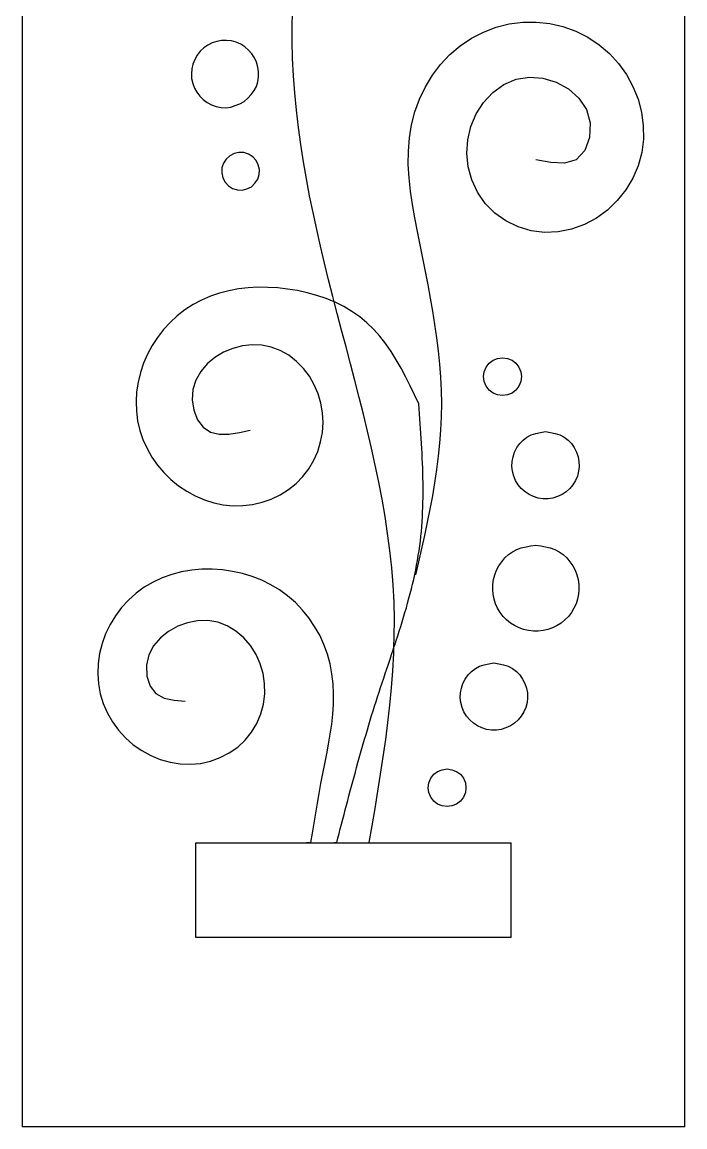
# Model space of a CAD drawing. Extents: x -3475 to 3475, y -2114 to 2114.
# Drawn here: x -708.7 to -506.7, y 1306 to 1642.7 of the extents above; entities that cross this region are included whole.
import ezdxf

# ---------------------------------------------------------------- set-up
doc = ezdxf.new("R2010")
doc.units = 0
doc.header["$MEASUREMENT"] = 0
doc.layers.get('0').update_dxf_attribs({"linetype": 'CONTINUOUS'})

msp = doc.modelspace()

# ---------------------------------------------------------------- linework, layer by layer
for p, q in [((-708.66, 2075.29), (-708.66, 1306.02)), ((-506.73, 1306.02), (-506.73, 2075.29)), ((-626.38, 1642.25), (-626.19, 1647.53)), ((-626.39, 1636.97), (-626.38, 1642.25)), ((-568.12, 1639.72), (-564.25, 1641.17)), ((-564.25, 1641.17), (-560.24, 1642.17)), ((-560.24, 1642.17), (-556.15, 1642.69)), ((-556.15, 1642.69), (-552.01, 1642.73)), ((-552.01, 1642.73), (-547.9, 1642.29)), ((-547.9, 1642.29), (-543.87, 1641.37)), ((-543.87, 1641.37), (-539.99, 1639.99)), ((-539.99, 1639.99), (-536.3, 1638.15)), ((-649.33, 1636.85), (-650.75, 1636.38)), ((-647.86, 1637.11), (-649.33, 1636.85)), ((-646.36, 1637.15), (-647.86, 1637.11)), ((-644.88, 1636.98), (-646.36, 1637.15)), ((-643.43, 1636.58), (-644.88, 1636.98)), ((-642.06, 1635.99), (-643.43, 1636.58)), ((-626.26, 1631.69), (-626.39, 1636.97)), ((-575.23, 1635.55), (-571.79, 1637.84)), ((-571.79, 1637.84), (-568.12, 1639.72)), ((-536.3, 1638.15), (-532.87, 1635.86)), ((-654.41, 1633.83), (-655.33, 1632.65)), ((-653.32, 1634.86), (-654.41, 1633.83)), ((-652.09, 1635.71), (-653.32, 1634.86)), ((-650.75, 1636.38), (-652.09, 1635.71)), ((-640.79, 1635.19), (-642.06, 1635.99)), ((-639.65, 1634.22), (-640.79, 1635.19)), ((-638.66, 1633.1), (-639.65, 1634.22)), ((-637.85, 1631.85), (-638.66, 1633.1)), ((-578.37, 1632.88), (-575.23, 1635.55)), ((-532.87, 1635.86), (-529.74, 1633.17)), ((-529.74, 1633.17), (-526.95, 1630.12)), ((-656.63, 1629.96), (-656.97, 1628.51)), ((-656.08, 1631.36), (-656.63, 1629.96)), ((-655.33, 1632.65), (-656.08, 1631.36)), ((-637.24, 1630.49), (-637.85, 1631.85)), ((-636.82, 1629.05), (-637.24, 1630.49)), ((-625.98, 1626.41), (-626.26, 1631.69)), ((-583.66, 1626.55), (-581.19, 1629.86)), ((-581.19, 1629.86), (-578.37, 1632.88)), ((-526.95, 1630.12), (-524.54, 1626.76)), ((-656.97, 1628.51), (-657.09, 1627.02)), ((-657.09, 1627.02), (-657, 1625.52)), ((-636.61, 1627.56), (-636.82, 1629.05)), ((-636.61, 1626.05), (-636.61, 1627.56)), ((-625.59, 1621.14), (-625.98, 1626.41)), ((-585.8, 1622.99), (-583.66, 1626.55)), ((-524.54, 1626.76), (-522.54, 1623.13)), ((-657, 1625.52), (-656.68, 1624.06)), ((-656.68, 1624.06), (-656.16, 1622.65)), ((-637.98, 1621.85), (-637.29, 1623.14)), ((-637.29, 1623.14), (-636.84, 1624.56)), ((-636.84, 1624.56), (-636.61, 1626.05)), ((-587.57, 1619.25), (-585.8, 1622.99)), ((-565.24, 1621.31), (-561.88, 1623.74)), ((-561.88, 1623.74), (-558.12, 1625.34)), ((-558.12, 1625.34), (-554.09, 1625.98)), ((-554.09, 1625.98), (-549.96, 1625.67)), ((-549.96, 1625.67), (-545.93, 1624.45)), ((-545.93, 1624.45), (-542.22, 1622.4)), ((-522.54, 1623.13), (-521, 1619.28)), ((-656.16, 1622.65), (-655.45, 1621.34)), ((-655.45, 1621.34), (-654.55, 1620.15)), ((-654.55, 1620.15), (-653.48, 1619.11)), ((-639.88, 1619.58), (-638.86, 1620.67)), ((-638.86, 1620.67), (-637.98, 1621.85)), ((-625.08, 1615.88), (-625.59, 1621.14)), ((-568.09, 1618.25), (-565.24, 1621.31)), ((-542.22, 1622.4), (-539.06, 1619.58)), ((-653.48, 1619.11), (-652.27, 1618.22)), ((-652.27, 1618.22), (-650.94, 1617.52)), ((-650.94, 1617.52), (-649.52, 1617)), ((-649.52, 1617), (-648.04, 1616.71)), ((-648.04, 1616.71), (-646.56, 1616.65)), ((-646.56, 1616.65), (-645.11, 1616.85)), ((-645.11, 1616.85), (-643.7, 1617.28)), ((-643.7, 1617.28), (-642.32, 1617.87)), ((-642.32, 1617.87), (-640.96, 1618.52)), ((-640.96, 1618.52), (-639.88, 1619.58)), ((-588.97, 1615.37), (-587.57, 1619.25)), ((-570.34, 1614.74), (-568.09, 1618.25)), ((-539.06, 1619.58), (-536.75, 1616.09)), ((-521, 1619.28), (-519.94, 1615.27)), ((-624.46, 1610.64), (-625.08, 1615.88)), ((-590, 1611.41), (-588.97, 1615.37)), ((-571.94, 1610.92), (-570.34, 1614.74)), ((-536.75, 1616.09), (-535.57, 1612.03)), ((-519.94, 1615.27), (-519.39, 1611.17)), ((-623.74, 1605.41), (-624.46, 1610.64)), ((-590.66, 1607.42), (-590, 1611.41)), ((-572.88, 1606.89), (-571.94, 1610.92)), ((-535.57, 1612.03), (-535.75, 1607.61)), ((-519.39, 1611.17), (-519.36, 1607.04)), ((-590.98, 1603.4), (-590.66, 1607.42)), ((-573.13, 1602.76), (-572.88, 1606.89)), ((-535.75, 1607.61), (-537.22, 1603.56)), ((-519.36, 1607.04), (-519.89, 1602.95)), ((-642.59, 1603.03), (-644.06, 1602.71)), ((-641.09, 1602.97), (-642.59, 1603.03)), ((-639.66, 1602.51), (-641.09, 1602.97)), ((-622.93, 1600.2), (-623.74, 1605.41)), ((-591, 1599.36), (-590.98, 1603.4)), ((-537.22, 1603.56), (-539.83, 1600.76)), ((-519.89, 1602.95), (-520.97, 1598.97)), ((-647.31, 1599.73), (-647.77, 1598.29)), ((-646.51, 1600.99), (-647.31, 1599.73)), ((-645.4, 1602.01), (-646.51, 1600.99)), ((-644.06, 1602.71), (-645.4, 1602.01)), ((-638.39, 1601.7), (-639.66, 1602.51)), ((-637.38, 1600.59), (-638.39, 1601.7)), ((-636.69, 1599.26), (-637.38, 1600.59)), ((-622.04, 1595.01), (-622.93, 1600.2)), ((-572.71, 1598.64), (-573.13, 1602.76)), ((-547.61, 1599.94), (-552.16, 1600.81)), ((-543.4, 1599.71), (-547.61, 1599.94)), ((-539.83, 1600.76), (-543.4, 1599.71)), ((-647.77, 1598.29), (-647.83, 1596.79)), ((-647.83, 1596.79), (-647.51, 1595.32)), ((-636.87, 1594.86), (-636.41, 1596.27)), ((-636.35, 1597.79), (-636.69, 1599.26)), ((-636.41, 1596.27), (-636.35, 1597.79)), ((-590.78, 1595.29), (-591, 1599.36)), ((-571.61, 1594.65), (-572.71, 1598.64)), ((-520.97, 1598.97), (-522.6, 1595.16)), ((-647.51, 1595.32), (-646.81, 1593.99)), ((-646.81, 1593.99), (-645.8, 1592.88)), ((-645.8, 1592.88), (-644.53, 1592.07)), ((-638.79, 1592.57), (-637.73, 1593.65)), ((-637.73, 1593.65), (-636.87, 1594.86)), ((-621.07, 1589.83), (-622.04, 1595.01)), ((-590.35, 1591.22), (-590.78, 1595.29)), ((-569.87, 1590.88), (-571.61, 1594.65)), ((-522.6, 1595.16), (-524.73, 1591.59)), ((-644.53, 1592.07), (-643.08, 1591.6)), ((-643.08, 1591.6), (-641.59, 1591.55)), ((-641.59, 1591.55), (-640.17, 1591.94)), ((-640.17, 1591.94), (-638.79, 1592.57)), ((-620.02, 1584.67), (-621.07, 1589.83)), ((-589.75, 1587.14), (-590.35, 1591.22)), ((-567.54, 1587.47), (-569.87, 1590.88)), ((-524.73, 1591.59), (-527.32, 1588.33)), ((-589.04, 1583.05), (-589.75, 1587.14)), ((-564.65, 1584.53), (-567.54, 1587.47)), ((-527.32, 1588.33), (-530.32, 1585.44)), ((-618.9, 1579.53), (-620.02, 1584.67)), ((-588.24, 1578.96), (-589.04, 1583.05)), ((-561.27, 1582.13), (-564.65, 1584.53)), ((-533.69, 1582.99), (-537.36, 1581.04)), ((-530.32, 1585.44), (-533.69, 1582.99)), ((-617.74, 1574.4), (-618.9, 1579.53)), ((-557.54, 1580.32), (-561.27, 1582.13)), ((-553.56, 1579.14), (-557.54, 1580.32)), ((-541.27, 1579.63), (-545.33, 1578.82)), ((-537.36, 1581.04), (-541.27, 1579.63)), ((-587.41, 1574.88), (-588.24, 1578.96)), ((-549.45, 1578.64), (-553.56, 1579.14)), ((-545.33, 1578.82), (-549.45, 1578.64)), ((-616.52, 1569.28), (-617.74, 1574.4)), ((-586.58, 1570.81), (-587.41, 1574.88)), ((-615.26, 1564.16), (-616.52, 1569.28)), ((-585.77, 1566.75), (-586.58, 1570.81)), ((-584.98, 1562.69), (-585.77, 1566.75)), ((-613.97, 1559.06), (-615.26, 1564.16)), ((-584.24, 1558.65), (-584.98, 1562.69)), ((-651.29, 1559.2), (-653.98, 1558.04)), ((-648.52, 1560.14), (-651.29, 1559.2)), ((-645.67, 1560.87), (-648.52, 1560.14)), ((-642.76, 1561.41), (-645.67, 1560.87)), ((-639.8, 1561.75), (-642.76, 1561.41)), ((-636.81, 1561.91), (-639.8, 1561.75)), ((-633.79, 1561.9), (-636.81, 1561.91)), ((-630.77, 1561.72), (-633.79, 1561.9)), ((-627.75, 1561.39), (-630.77, 1561.72)), ((-624.75, 1560.91), (-627.75, 1561.39)), ((-621.79, 1560.26), (-624.75, 1560.91)), ((-618.88, 1559.46), (-621.79, 1560.26)), ((-616.05, 1558.49), (-618.88, 1559.46)), ((-613.55, 1557.45), (-613.97, 1559.06)), ((-656.56, 1556.66), (-659.03, 1555.05)), ((-653.98, 1558.04), (-656.56, 1556.66)), ((-613.55, 1557.45), (-616.05, 1558.49)), ((-613.31, 1557.35), (-613.55, 1557.45)), ((-612.65, 1553.95), (-613.55, 1557.45)), ((-610.68, 1556.05), (-613.31, 1557.35)), ((-608.17, 1554.58), (-610.68, 1556.05)), ((-583.54, 1554.61), (-584.24, 1558.65)), ((-661.37, 1553.23), (-663.56, 1551.21)), ((-659.03, 1555.05), (-661.37, 1553.23)), ((-611.32, 1548.85), (-612.65, 1553.95)), ((-605.81, 1552.93), (-608.17, 1554.58)), ((-603.6, 1551.11), (-605.81, 1552.93)), ((-582.9, 1550.57), (-583.54, 1554.61)), ((-665.58, 1549.02), (-667.42, 1546.66)), ((-663.56, 1551.21), (-665.58, 1549.02)), ((-601.56, 1549.12), (-603.6, 1551.11)), ((-599.66, 1546.98), (-601.56, 1549.12)), ((-582.32, 1546.54), (-582.9, 1550.57)), ((-667.42, 1546.66), (-669.06, 1544.16)), ((-609.97, 1543.74), (-611.32, 1548.85)), ((-597.89, 1544.7), (-599.66, 1546.98)), ((-581.82, 1542.52), (-582.32, 1546.54)), ((-669.06, 1544.16), (-670.48, 1541.53)), ((-644.47, 1543.31), (-647.29, 1542.12)), ((-641.55, 1544.08), (-644.47, 1543.31)), ((-638.58, 1544.42), (-641.55, 1544.08)), ((-635.62, 1544.3), (-638.58, 1544.42)), ((-632.74, 1543.71), (-635.62, 1544.3)), ((-630, 1542.66), (-632.74, 1543.71)), ((-627.43, 1541.18), (-630, 1542.66)), ((-608.63, 1538.62), (-609.97, 1543.74)), ((-596.24, 1542.3), (-597.89, 1544.7)), ((-594.68, 1539.8), (-596.24, 1542.3)), ((-581.42, 1538.5), (-581.82, 1542.52)), ((-670.48, 1541.53), (-671.67, 1538.78)), ((-649.92, 1540.53), (-652.27, 1538.56)), ((-647.29, 1542.12), (-649.92, 1540.53)), ((-625.07, 1539.34), (-627.43, 1541.18)), ((-622.96, 1537.19), (-625.07, 1539.34)), ((-593.21, 1537.22), (-594.68, 1539.8)), ((-566.36, 1538.78), (-565.16, 1539.67)), ((-565.16, 1539.67), (-563.77, 1540.17)), ((-563.77, 1540.17), (-562.28, 1540.45)), ((-562.28, 1540.45), (-560.79, 1540.17)), ((-560.79, 1540.17), (-559.4, 1539.67)), ((-559.4, 1539.67), (-558.21, 1538.78)), ((-672.62, 1535.94), (-673.32, 1533.03)), ((-671.67, 1538.78), (-672.62, 1535.94)), ((-654.24, 1536.25), (-655.72, 1533.63)), ((-652.27, 1538.56), (-654.24, 1536.25)), ((-621.13, 1534.79), (-622.96, 1537.19)), ((-607.3, 1533.5), (-608.63, 1538.62)), ((-591.79, 1534.57), (-593.21, 1537.22)), ((-581.11, 1534.48), (-581.42, 1538.5)), ((-568.04, 1534.68), (-567.85, 1536.17)), ((-567.85, 1536.17), (-567.27, 1537.57)), ((-567.27, 1537.57), (-566.36, 1538.78)), ((-558.21, 1538.78), (-557.29, 1537.57)), ((-557.29, 1537.57), (-556.72, 1536.17)), ((-556.72, 1536.17), (-556.52, 1534.68)), ((-673.32, 1533.03), (-673.76, 1530.08)), ((-655.72, 1533.63), (-656.61, 1530.74)), ((-619.63, 1532.2), (-621.13, 1534.79)), ((-618.45, 1529.45), (-619.63, 1532.2)), ((-605.98, 1528.36), (-607.3, 1533.5)), ((-590.43, 1531.86), (-591.79, 1534.57)), ((-580.9, 1530.47), (-581.11, 1534.48)), ((-567.85, 1533.19), (-568.04, 1534.68)), ((-567.27, 1531.8), (-567.85, 1533.19)), ((-556.72, 1533.19), (-557.29, 1531.8)), ((-556.52, 1534.68), (-556.72, 1533.19)), ((-673.76, 1530.08), (-673.93, 1527.11)), ((-656.61, 1530.74), (-656.8, 1527.61)), ((-617.61, 1526.59), (-618.45, 1529.45)), ((-589.1, 1529.13), (-590.43, 1531.86)), ((-587.79, 1526.37), (-589.1, 1529.13)), ((-580.82, 1526.45), (-580.9, 1530.47)), ((-566.36, 1530.61), (-567.27, 1531.8)), ((-565.16, 1529.69), (-566.36, 1530.61)), ((-563.77, 1529.12), (-565.16, 1529.69)), ((-562.28, 1528.92), (-563.77, 1529.12)), ((-560.79, 1529.12), (-562.28, 1528.92)), ((-559.4, 1529.69), (-560.79, 1529.12)), ((-558.21, 1530.61), (-559.4, 1529.69)), ((-557.29, 1531.8), (-558.21, 1530.61)), ((-673.93, 1527.11), (-673.83, 1524.14)), ((-656.8, 1527.61), (-656.3, 1524.45)), ((-617.11, 1523.65), (-617.61, 1526.59)), ((-604.69, 1523.22), (-605.98, 1528.36)), ((-587.68, 1524.87), (-587.79, 1526.37)), ((-580.87, 1522.44), (-580.82, 1526.45)), ((-673.83, 1524.14), (-673.45, 1521.19)), ((-656.3, 1524.45), (-655.17, 1521.56)), ((-616.96, 1520.68), (-617.11, 1523.65)), ((-603.43, 1518.06), (-604.69, 1523.22)), ((-587.57, 1523.36), (-587.68, 1524.87)), ((-587.46, 1521.85), (-587.57, 1523.36)), ((-581.04, 1518.42), (-580.87, 1522.44)), ((-673.45, 1521.19), (-672.78, 1518.3)), ((-655.17, 1521.56), (-653.47, 1519.24)), ((-653.47, 1519.24), (-651.25, 1517.77)), ((-617.16, 1517.7), (-616.96, 1520.68)), ((-587.35, 1520.35), (-587.46, 1521.85)), ((-587.25, 1518.84), (-587.35, 1520.35)), ((-587.15, 1517.34), (-587.25, 1518.84)), ((-672.78, 1518.3), (-671.83, 1515.49)), ((-671.83, 1515.49), (-670.6, 1512.77)), ((-651.25, 1517.77), (-648.6, 1517.16)), ((-648.6, 1517.16), (-645.64, 1517.19)), ((-645.64, 1517.19), (-642.46, 1517.65)), ((-642.46, 1517.65), (-639.17, 1518.33)), ((-617.71, 1514.77), (-617.16, 1517.7)), ((-602.22, 1512.89), (-603.43, 1518.06)), ((-587.05, 1515.83), (-587.15, 1517.34)), ((-586.96, 1514.33), (-587.05, 1515.83)), ((-581.35, 1514.41), (-581.04, 1518.42)), ((-557.06, 1514.28), (-556.02, 1515.37)), ((-556.02, 1515.37), (-554.84, 1516.26)), ((-554.84, 1516.26), (-553.53, 1516.93)), ((-553.53, 1516.93), (-552.13, 1517.39)), ((-552.13, 1517.39), (-550.67, 1517.7)), ((-550.67, 1517.7), (-549.18, 1517.95)), ((-549.18, 1517.95), (-547.69, 1517.7)), ((-547.69, 1517.7), (-546.23, 1517.39)), ((-546.23, 1517.39), (-544.83, 1516.93)), ((-544.83, 1516.93), (-543.52, 1516.27)), ((-543.52, 1516.27), (-542.34, 1515.37)), ((-542.34, 1515.37), (-541.3, 1514.28)), ((-670.6, 1512.77), (-669.12, 1510.17)), ((-619.8, 1509.18), (-618.59, 1511.92)), ((-618.59, 1511.92), (-617.71, 1514.77)), ((-601.07, 1507.71), (-602.22, 1512.89)), ((-586.88, 1512.82), (-586.96, 1514.33)), ((-586.8, 1511.32), (-586.88, 1512.82)), ((-581.76, 1510.4), (-581.35, 1514.41)), ((-558.61, 1511.7), (-557.93, 1513.04)), ((-557.93, 1513.04), (-557.06, 1514.28)), ((-541.3, 1514.28), (-540.43, 1513.04)), ((-540.43, 1513.04), (-539.75, 1511.7)), ((-669.12, 1510.17), (-667.41, 1507.71)), ((-621.31, 1506.61), (-619.8, 1509.18)), ((-586.73, 1509.82), (-586.8, 1511.32)), ((-586.66, 1508.32), (-586.73, 1509.82)), ((-582.28, 1506.38), (-581.76, 1510.4)), ((-559.42, 1507.32), (-559.37, 1508.81)), ((-559.37, 1508.81), (-559.09, 1510.28)), ((-559.09, 1510.28), (-558.61, 1511.7)), ((-539.75, 1511.7), (-539.26, 1510.28)), ((-539.26, 1510.28), (-538.99, 1508.81)), ((-538.99, 1508.81), (-538.94, 1507.32)), ((-667.41, 1507.71), (-665.47, 1505.42)), ((-665.47, 1505.42), (-663.34, 1503.31)), ((-623.11, 1504.24), (-621.31, 1506.61)), ((-599.99, 1502.52), (-601.07, 1507.71)), ((-586.61, 1506.82), (-586.66, 1508.32)), ((-586.56, 1505.32), (-586.61, 1506.82)), ((-586.53, 1503.83), (-586.56, 1505.32)), ((-582.89, 1502.37), (-582.28, 1506.38)), ((-559.26, 1505.84), (-559.42, 1507.32)), ((-558.88, 1504.39), (-559.26, 1505.84)), ((-539.1, 1505.84), (-539.48, 1504.39)), ((-538.94, 1507.32), (-539.1, 1505.84)), ((-663.34, 1503.31), (-661.01, 1501.41)), ((-627.51, 1500.25), (-625.19, 1502.11)), ((-625.19, 1502.11), (-623.11, 1504.24)), ((-599, 1497.32), (-599.99, 1502.52)), ((-586.5, 1502.33), (-586.53, 1503.83)), ((-586.49, 1500.84), (-586.5, 1502.33)), ((-583.57, 1498.35), (-582.89, 1502.37)), ((-558.29, 1503.01), (-558.88, 1504.39)), ((-557.51, 1501.73), (-558.29, 1503.01)), ((-540.06, 1503.01), (-540.84, 1501.73)), ((-539.48, 1504.39), (-540.06, 1503.01)), ((-661.01, 1501.41), (-658.52, 1499.74)), ((-658.52, 1499.74), (-655.89, 1498.32)), ((-632.73, 1497.38), (-630.04, 1498.67)), ((-630.04, 1498.67), (-627.51, 1500.25)), ((-586.51, 1497.86), (-586.49, 1499.35)), ((-586.49, 1499.35), (-586.49, 1500.84)), ((-556.56, 1500.58), (-557.51, 1501.73)), ((-555.44, 1499.58), (-556.56, 1500.58)), ((-554.2, 1498.76), (-555.44, 1499.58)), ((-552.84, 1498.12), (-554.2, 1498.76)), ((-544.16, 1498.76), (-545.51, 1498.12)), ((-542.91, 1499.58), (-544.16, 1498.76)), ((-541.8, 1500.58), (-542.91, 1499.58)), ((-540.84, 1501.73), (-541.8, 1500.58)), ((-655.89, 1498.32), (-653.13, 1497.15)), ((-653.13, 1497.15), (-650.28, 1496.26)), ((-650.28, 1496.26), (-647.36, 1495.66)), ((-647.36, 1495.66), (-644.4, 1495.36)), ((-644.4, 1495.36), (-641.43, 1495.38)), ((-641.43, 1495.38), (-638.47, 1495.73)), ((-638.47, 1495.73), (-635.56, 1496.39)), ((-635.56, 1496.39), (-632.73, 1497.38)), ((-598.09, 1492.11), (-599, 1497.32)), ((-586.57, 1494.88), (-586.53, 1496.37)), ((-586.53, 1496.37), (-586.51, 1497.86)), ((-584.33, 1494.34), (-583.57, 1498.35)), ((-551.41, 1497.69), (-552.84, 1498.12)), ((-549.93, 1497.47), (-551.41, 1497.69)), ((-548.43, 1497.47), (-549.93, 1497.47)), ((-546.95, 1497.69), (-548.43, 1497.47)), ((-545.51, 1498.12), (-546.95, 1497.69)), ((-597.29, 1486.9), (-598.09, 1492.11)), ((-586.79, 1490.44), (-586.7, 1491.92)), ((-586.7, 1491.92), (-586.63, 1493.4)), ((-586.63, 1493.4), (-586.57, 1494.88)), ((-585.14, 1490.32), (-584.33, 1494.34)), ((-587.02, 1487.49), (-586.9, 1488.96)), ((-586.9, 1488.96), (-586.79, 1490.44)), ((-586, 1486.31), (-585.14, 1490.32)), ((-596.6, 1481.68), (-597.29, 1486.9)), ((-587.33, 1484.55), (-587.17, 1486.02)), ((-587.17, 1486.02), (-587.02, 1487.49)), ((-586.89, 1482.3), (-586, 1486.31)), ((-596.04, 1476.46), (-596.6, 1481.68)), ((-587.94, 1480.16), (-587.72, 1481.62)), ((-587.8, 1478.28), (-586.89, 1482.3)), ((-587.72, 1481.62), (-587.51, 1483.08)), ((-587.51, 1483.08), (-587.33, 1484.55)), ((-559.25, 1481.31), (-557.95, 1481.98)), ((-557.95, 1481.98), (-556.56, 1482.48)), ((-556.56, 1482.48), (-555.12, 1482.85)), ((-555.12, 1482.85), (-553.64, 1483.13)), ((-553.64, 1483.13), (-552.15, 1483.37)), ((-552.15, 1483.37), (-550.65, 1483.13)), ((-550.65, 1483.13), (-549.17, 1482.85)), ((-549.17, 1482.85), (-547.73, 1482.48)), ((-547.73, 1482.48), (-546.35, 1481.98)), ((-546.35, 1481.98), (-545.04, 1481.31)), ((-588.72, 1474.27), (-587.8, 1478.28)), ((-588.46, 1477.24), (-588.19, 1478.7)), ((-588.19, 1478.7), (-587.94, 1480.16)), ((-563.4, 1477.02), (-562.55, 1478.28)), ((-562.55, 1478.28), (-561.57, 1479.43)), ((-561.57, 1479.43), (-560.47, 1480.45)), ((-560.47, 1480.45), (-559.25, 1481.31)), ((-545.04, 1481.31), (-543.83, 1480.45)), ((-543.83, 1480.45), (-542.72, 1479.43)), ((-542.72, 1479.43), (-541.74, 1478.28)), ((-541.74, 1478.28), (-540.89, 1477.02)), ((-660.06, 1475.19), (-663.06, 1474.42)), ((-656.99, 1475.7), (-660.06, 1475.19)), ((-653.88, 1475.97), (-656.99, 1475.7)), ((-650.76, 1475.99), (-653.88, 1475.97)), ((-647.64, 1475.78), (-650.76, 1475.99)), ((-644.56, 1475.33), (-647.64, 1475.78)), ((-641.52, 1474.66), (-644.56, 1475.33)), ((-595.62, 1471.23), (-596.04, 1476.46)), ((-589.04, 1474.34), (-588.74, 1475.79)), ((-588.74, 1475.79), (-588.46, 1477.24)), ((-564.64, 1474.28), (-564.1, 1475.68)), ((-564.1, 1475.68), (-563.4, 1477.02)), ((-540.89, 1477.02), (-540.19, 1475.68)), ((-540.19, 1475.68), (-539.65, 1474.28)), ((-668.77, 1472.09), (-671.42, 1470.51)), ((-665.97, 1473.39), (-668.77, 1472.09)), ((-663.06, 1474.42), (-665.97, 1473.39)), ((-638.55, 1473.76), (-641.52, 1474.66)), ((-635.67, 1472.62), (-638.55, 1473.76)), ((-632.89, 1471.26), (-635.67, 1472.62)), ((-590.05, 1470), (-589.7, 1471.45)), ((-589.7, 1471.45), (-589.36, 1472.89)), ((-589.36, 1472.89), (-589.04, 1474.34)), ((-565.24, 1471.35), (-565.02, 1472.83)), ((-565.02, 1472.83), (-564.64, 1474.28)), ((-539.65, 1474.28), (-539.27, 1472.83)), ((-539.27, 1472.83), (-539.05, 1471.35)), ((-673.92, 1468.67), (-676.24, 1466.59)), ((-671.42, 1470.51), (-673.92, 1468.67)), ((-630.25, 1469.67), (-632.89, 1471.26)), ((-627.75, 1467.84), (-630.25, 1469.67)), ((-595.35, 1466), (-595.62, 1471.23)), ((-590.8, 1467.12), (-590.42, 1468.56)), ((-590.42, 1468.56), (-590.05, 1470)), ((-565.28, 1469.86), (-565.24, 1471.35)), ((-565.15, 1468.36), (-565.28, 1469.86)), ((-564.85, 1466.89), (-565.15, 1468.36)), ((-539.14, 1468.37), (-539.44, 1466.89)), ((-539.01, 1469.86), (-539.14, 1468.37)), ((-539.05, 1471.35), (-539.01, 1469.86)), ((-676.24, 1466.59), (-678.35, 1464.3)), ((-625.41, 1465.8), (-627.75, 1467.84)), ((-623.25, 1463.56), (-625.41, 1465.8)), ((-595.23, 1460.77), (-595.35, 1466)), ((-591.59, 1464.25), (-591.19, 1465.69)), ((-591.19, 1465.69), (-590.8, 1467.12)), ((-564.39, 1465.46), (-564.85, 1466.89)), ((-563.77, 1464.09), (-564.39, 1465.46)), ((-539.9, 1465.46), (-540.52, 1464.1)), ((-539.44, 1466.89), (-539.9, 1465.46)), ((-680.23, 1461.81), (-681.86, 1459.14)), ((-678.35, 1464.3), (-680.23, 1461.81)), ((-621.29, 1461.14), (-623.25, 1463.56)), ((-592.86, 1459.95), (-592.43, 1461.38)), ((-592.43, 1461.38), (-592.01, 1462.82)), ((-592.01, 1462.82), (-591.59, 1464.25)), ((-562.99, 1462.81), (-563.77, 1464.09)), ((-562.08, 1461.62), (-562.99, 1462.81)), ((-561.03, 1460.55), (-562.08, 1461.62)), ((-542.21, 1461.62), (-543.26, 1460.55)), ((-541.3, 1462.81), (-542.21, 1461.62)), ((-540.52, 1464.1), (-541.3, 1462.81)), ((-681.86, 1459.14), (-683.22, 1456.32)), ((-661.25, 1458.61), (-664.05, 1457.06)), ((-658.26, 1459.7), (-661.25, 1458.61)), ((-655.17, 1460.29), (-658.26, 1459.7)), ((-652.07, 1460.35), (-655.17, 1460.29)), ((-649.04, 1459.84), (-652.07, 1460.35)), ((-646.17, 1458.75), (-649.04, 1459.84)), ((-643.51, 1457.14), (-646.17, 1458.75)), ((-619.53, 1458.57), (-621.29, 1461.14)), ((-617.99, 1455.86), (-619.53, 1458.57)), ((-595.26, 1455.53), (-595.23, 1460.77)), ((-593.76, 1457.09), (-593.31, 1458.52)), ((-593.31, 1458.52), (-592.86, 1459.95)), ((-559.87, 1459.6), (-561.03, 1460.55)), ((-558.61, 1458.79), (-559.87, 1459.6)), ((-557.26, 1458.13), (-558.61, 1458.79)), ((-555.85, 1457.62), (-557.26, 1458.13)), ((-547.03, 1458.13), (-548.44, 1457.62)), ((-545.68, 1458.79), (-547.03, 1458.13)), ((-544.42, 1459.6), (-545.68, 1458.79)), ((-543.26, 1460.55), (-544.42, 1459.6)), ((-683.22, 1456.32), (-684.28, 1453.38)), ((-666.54, 1455.08), (-668.58, 1452.68)), ((-664.05, 1457.06), (-666.54, 1455.08)), ((-641.12, 1455.1), (-643.51, 1457.14)), ((-639.06, 1452.7), (-641.12, 1455.1)), ((-616.69, 1453.04), (-617.99, 1455.86)), ((-595.36, 1452.14), (-595.26, 1455.53)), ((-594.67, 1454.23), (-594.21, 1455.66)), ((-594.21, 1455.66), (-593.76, 1457.09)), ((-554.39, 1457.28), (-555.85, 1457.62)), ((-552.89, 1457.11), (-554.39, 1457.28)), ((-551.39, 1457.11), (-552.89, 1457.11)), ((-549.9, 1457.28), (-551.39, 1457.11)), ((-548.44, 1457.62), (-549.9, 1457.28)), ((-684.28, 1453.38), (-685.05, 1450.34)), ((-668.58, 1452.68), (-670.02, 1449.9)), ((-637.37, 1450.05), (-639.06, 1452.7)), ((-615.64, 1450.14), (-616.69, 1453.04)), ((-596.09, 1449.95), (-595.61, 1451.38)), ((-595.61, 1451.38), (-595.36, 1452.14)), ((-595.42, 1450.29), (-595.36, 1452.14)), ((-595.25, 1452.47), (-595.14, 1452.81)), ((-595.14, 1452.81), (-594.67, 1454.23)), ((-685.05, 1450.34), (-685.5, 1447.25)), ((-670.02, 1449.9), (-670.73, 1446.75)), ((-636.09, 1447.2), (-637.37, 1450.05)), ((-614.84, 1447.16), (-615.64, 1450.14)), ((-597.04, 1447.1), (-596.56, 1448.53)), ((-596.56, 1448.53), (-596.09, 1449.95)), ((-595.71, 1445.05), (-595.42, 1450.29)), ((-685.5, 1447.25), (-685.62, 1444.14)), ((-670.73, 1446.75), (-670.62, 1443.44)), ((-635.22, 1444.2), (-636.09, 1447.2)), ((-614.28, 1444.13), (-614.84, 1447.16)), ((-598, 1444.25), (-597.52, 1445.67)), ((-597.52, 1445.67), (-597.04, 1447.1)), ((-596.11, 1439.81), (-595.71, 1445.05)), ((-572.79, 1443.77), (-571.75, 1444.86)), ((-571.75, 1444.86), (-570.57, 1445.76)), ((-570.57, 1445.76), (-569.27, 1446.42)), ((-569.27, 1446.42), (-567.87, 1446.88)), ((-567.87, 1446.88), (-566.41, 1447.19)), ((-566.41, 1447.19), (-564.91, 1447.44)), ((-564.91, 1447.44), (-563.42, 1447.19)), ((-563.42, 1447.19), (-561.96, 1446.88)), ((-561.96, 1446.88), (-560.56, 1446.42)), ((-560.56, 1446.42), (-559.26, 1445.76)), ((-559.26, 1445.76), (-558.07, 1444.86)), ((-558.07, 1444.86), (-557.03, 1443.77)), ((-685.62, 1444.14), (-685.4, 1441.04)), ((-670.62, 1443.44), (-669.68, 1440.39)), ((-634.76, 1441.12), (-635.22, 1444.2)), ((-613.93, 1441.07), (-614.28, 1444.13)), ((-599.42, 1439.97), (-598.95, 1441.4)), ((-598.95, 1441.4), (-598.48, 1442.82)), ((-598.48, 1442.82), (-598, 1444.25)), ((-574.83, 1439.77), (-574.35, 1441.19)), ((-574.35, 1441.19), (-573.66, 1442.53)), ((-573.66, 1442.53), (-572.79, 1443.77)), ((-557.03, 1443.77), (-556.16, 1442.53)), ((-556.16, 1442.53), (-555.48, 1441.19)), ((-555.48, 1441.19), (-555, 1439.77)), ((-685.4, 1441.04), (-684.84, 1437.99)), ((-684.84, 1437.99), (-683.92, 1435.02)), ((-669.68, 1440.39), (-667.9, 1438.07)), ((-667.9, 1438.07), (-665.36, 1436.72)), ((-635.13, 1434.91), (-634.73, 1438.01)), ((-634.73, 1438.01), (-634.76, 1441.12)), ((-613.78, 1437.98), (-613.93, 1441.07)), ((-613.81, 1434.9), (-613.78, 1437.98)), ((-600.36, 1437.11), (-599.89, 1438.54)), ((-599.89, 1438.54), (-599.42, 1439.97)), ((-596.61, 1434.56), (-596.11, 1439.81)), ((-575.16, 1436.81), (-575.1, 1438.3)), ((-575.1, 1438.3), (-574.83, 1439.77)), ((-555, 1439.77), (-554.73, 1438.31)), ((-554.73, 1438.31), (-554.67, 1436.82)), ((-683.92, 1435.02), (-682.67, 1432.16)), ((-665.36, 1436.72), (-662.28, 1436.09)), ((-662.28, 1436.09), (-658.93, 1435.82)), ((-635.95, 1431.9), (-635.13, 1434.91)), ((-614, 1431.82), (-613.81, 1434.9)), ((-601.27, 1434.25), (-600.81, 1435.68)), ((-600.81, 1435.68), (-600.36, 1437.11)), ((-597.21, 1429.32), (-596.61, 1434.56)), ((-574.99, 1435.33), (-575.16, 1436.81)), ((-574.61, 1433.88), (-574.99, 1435.33)), ((-554.83, 1435.33), (-555.21, 1433.88)), ((-554.67, 1436.82), (-554.83, 1435.33)), ((-682.67, 1432.16), (-681.11, 1429.45)), ((-637.17, 1429.02), (-635.95, 1431.9)), ((-614.32, 1428.77), (-614, 1431.82)), ((-602.59, 1429.96), (-602.16, 1431.39)), ((-602.16, 1431.39), (-601.71, 1432.82)), ((-601.71, 1432.82), (-601.27, 1434.25)), ((-574.03, 1432.5), (-574.61, 1433.88)), ((-573.25, 1431.22), (-574.03, 1432.5)), ((-572.29, 1430.07), (-573.25, 1431.22)), ((-556.58, 1431.22), (-557.53, 1430.07)), ((-555.8, 1432.5), (-556.58, 1431.22)), ((-555.21, 1433.88), (-555.8, 1432.5)), ((-681.11, 1429.45), (-679.26, 1426.92)), ((-638.77, 1426.33), (-637.17, 1429.02)), ((-614.76, 1425.73), (-614.32, 1428.77)), ((-603.45, 1427.09), (-603.03, 1428.53)), ((-603.03, 1428.53), (-602.59, 1429.96)), ((-597.88, 1424.07), (-597.21, 1429.32)), ((-571.18, 1429.07), (-572.29, 1430.07)), ((-569.93, 1428.25), (-571.18, 1429.07)), ((-568.57, 1427.61), (-569.93, 1428.25)), ((-559.89, 1428.25), (-561.25, 1427.62)), ((-558.65, 1429.07), (-559.89, 1428.25)), ((-557.53, 1430.07), (-558.65, 1429.07)), ((-679.26, 1426.92), (-677.15, 1424.59)), ((-677.15, 1424.59), (-674.8, 1422.51)), ((-640.71, 1423.9), (-638.77, 1426.33)), ((-615.27, 1422.71), (-614.76, 1425.73)), ((-604.3, 1424.23), (-603.88, 1425.66)), ((-603.88, 1425.66), (-603.45, 1427.09)), ((-567.14, 1427.18), (-568.57, 1427.61)), ((-565.66, 1426.97), (-567.14, 1427.18)), ((-564.16, 1426.97), (-565.66, 1426.97)), ((-562.68, 1427.19), (-564.16, 1426.97)), ((-561.25, 1427.62), (-562.68, 1427.19)), ((-674.8, 1422.51), (-672.23, 1420.7)), ((-645.53, 1419.99), (-642.98, 1421.78)), ((-642.98, 1421.78), (-640.71, 1423.9)), ((-615.84, 1419.7), (-615.27, 1422.71)), ((-605.53, 1419.92), (-605.12, 1421.36)), ((-605.12, 1421.36), (-604.71, 1422.79)), ((-604.71, 1422.79), (-604.3, 1424.23)), ((-598.62, 1418.82), (-597.88, 1424.07)), ((-672.23, 1420.7), (-669.48, 1419.19)), ((-669.48, 1419.19), (-666.59, 1418)), ((-666.59, 1418), (-663.59, 1417.14)), ((-651.25, 1417.49), (-648.31, 1418.56)), ((-648.31, 1418.56), (-645.53, 1419.99)), ((-616.44, 1416.7), (-615.84, 1419.7)), ((-606.34, 1417.04), (-605.94, 1418.48)), ((-605.94, 1418.48), (-605.53, 1419.92)), ((-599.42, 1413.57), (-598.62, 1418.82)), ((-663.59, 1417.14), (-660.51, 1416.65)), ((-660.51, 1416.65), (-657.4, 1416.53)), ((-657.4, 1416.53), (-654.3, 1416.81)), ((-654.3, 1416.81), (-651.25, 1417.49)), ((-617.04, 1413.69), (-616.44, 1416.7)), ((-607.13, 1414.17), (-606.73, 1415.61)), ((-606.73, 1415.61), (-606.34, 1417.04)), ((-583.26, 1413.49), (-582.06, 1414.39)), ((-582.06, 1414.39), (-580.67, 1414.89)), ((-580.67, 1414.89), (-579.18, 1415.16)), ((-579.18, 1415.16), (-577.69, 1414.89)), ((-577.69, 1414.89), (-576.3, 1414.39)), ((-576.3, 1414.39), (-575.11, 1413.5)), ((-617.62, 1410.69), (-617.04, 1413.69)), ((-608.3, 1409.85), (-607.91, 1411.29)), ((-607.91, 1411.29), (-607.52, 1412.73)), ((-607.52, 1412.73), (-607.13, 1414.17)), ((-600.26, 1408.32), (-599.42, 1413.57)), ((-584.94, 1409.4), (-584.75, 1410.89)), ((-584.75, 1410.89), (-584.17, 1412.28)), ((-584.17, 1412.28), (-583.26, 1413.49)), ((-575.11, 1413.5), (-574.19, 1412.28)), ((-574.19, 1412.28), (-573.62, 1410.89)), ((-573.62, 1410.89), (-573.42, 1409.4)), ((-618.7, 1404.66), (-618.17, 1407.67)), ((-618.17, 1407.67), (-617.62, 1410.69)), ((-609.07, 1406.97), (-608.68, 1408.41)), ((-608.68, 1408.41), (-608.3, 1409.85)), ((-601.14, 1403.07), (-600.26, 1408.32)), ((-584.75, 1407.91), (-584.94, 1409.4)), ((-584.17, 1406.52), (-584.75, 1407.91)), ((-573.62, 1407.91), (-574.19, 1406.52)), ((-573.42, 1409.4), (-573.62, 1407.91)), ((-619.21, 1401.64), (-618.7, 1404.66)), ((-609.83, 1404.09), (-609.45, 1405.53)), ((-609.45, 1405.53), (-609.07, 1406.97)), ((-583.25, 1405.33), (-584.17, 1406.52)), ((-582.06, 1404.41), (-583.25, 1405.33)), ((-580.67, 1403.84), (-582.06, 1404.41)), ((-576.3, 1404.41), (-577.69, 1403.84)), ((-575.1, 1405.33), (-576.3, 1404.41)), ((-574.19, 1406.52), (-575.1, 1405.33)), ((-619.72, 1398.61), (-619.21, 1401.64)), ((-610.96, 1399.77), (-610.58, 1401.21)), ((-610.58, 1401.21), (-610.21, 1402.65)), ((-610.21, 1402.65), (-609.83, 1404.09)), ((-602.04, 1397.82), (-601.14, 1403.07)), ((-579.18, 1403.64), (-580.67, 1403.84)), ((-577.69, 1403.84), (-579.18, 1403.64)), ((-620.21, 1395.59), (-619.72, 1398.61)), ((-611.71, 1396.89), (-611.33, 1398.33)), ((-611.33, 1398.33), (-610.96, 1399.77)), ((-602.92, 1392.69), (-602.04, 1397.82)), ((-620.68, 1392.69), (-620.21, 1395.59)), ((-612.79, 1392.69), (-612.45, 1394.01)), ((-612.45, 1394.01), (-612.08, 1395.45)), ((-612.08, 1395.45), (-611.71, 1396.89)), ((-655.77, 1363.72), (-655.77, 1392.57)), ((-655.77, 1392.57), (-559.61, 1392.57)), ((-620.7, 1392.57), (-622, 1392.57)), ((-612.83, 1392.57), (-613.61, 1392.57)), ((-602.95, 1392.57), (-603.07, 1392.57)), ((-559.61, 1363.72), (-559.61, 1392.57)), ((-559.61, 1363.72), (-655.77, 1363.72)), ((-506.73, 1306.02), (-708.66, 1306.02))]:
    msp.add_line(p, q)

doc.saveas('drawing.dxf')
